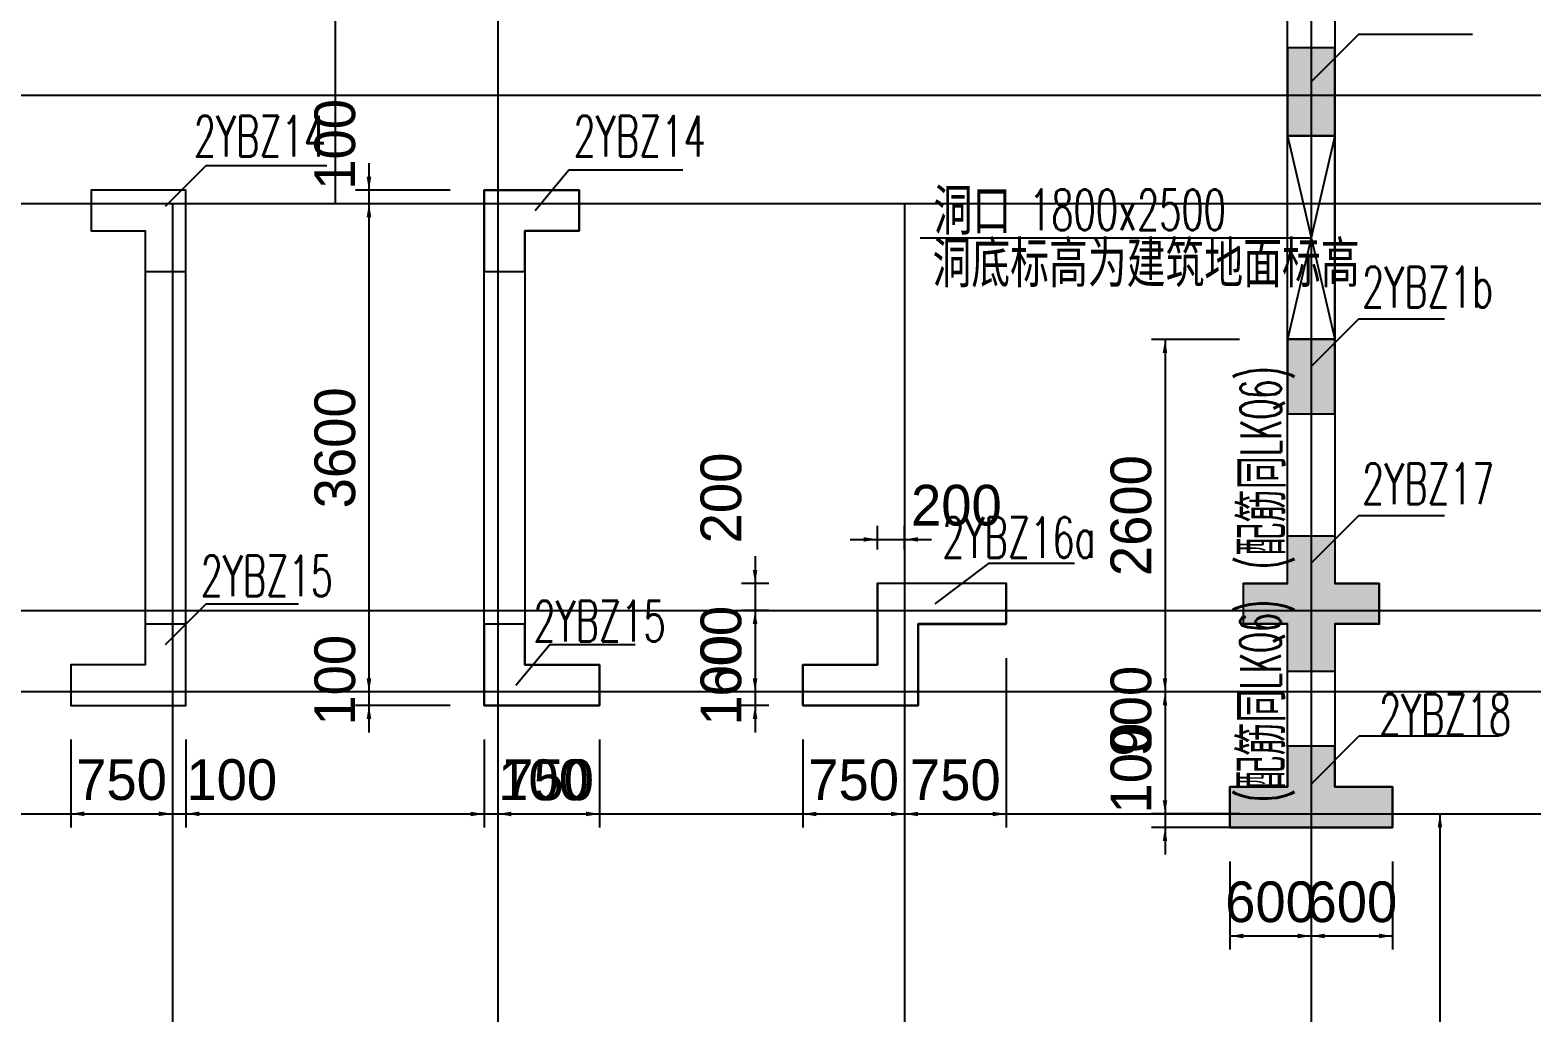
# Model space of a CAD drawing. Extents: x 387171 to 699106, y 11966 to 245688.
# Drawn here: x 556058 to 567136, y 217069 to 224318 of the extents above; entities that cross this region are included whole.
import ezdxf

# ---------------------------------------------------------------- set-up
doc = ezdxf.new("R2010")
doc.units = 0
doc.header["$LTSCALE"] = 100
doc.header["$MEASUREMENT"] = 0
for name, color, linetype in [('b边缘构件', 235, 'Continuous'), ('DOTE', 253, 'Continuous'), ('L-AXIS', 3, 'Continuous'), ('Q-TEXT', 2, 'Continuous'), ('wall-主楼', 2, 'Continuous'), ('wall-开洞', 5, 'Continuous'), ('Y阴影', 254, 'Continuous'), ('剪力墙开洞', 5, 'Continuous'), ('小尺寸', 4, 'Continuous'), ('边缘构件标注', 1, 'Continuous')]:
    doc.layers.add(name, color=color, linetype=linetype)
doc.styles.get("Standard").update_dxf_attribs({"font": 'standard'})
doc.styles.add('tk', font='tk')
doc.dimstyles.get("Standard").update_dxf_attribs({"dimtxt": 300, "dimasz": 100, "dimexe": 100, "dimexo": 250, "dimgap": 100, "dimtad": 0, "dimtoh": 1, "dimdec": 0, "dimdsep": 46, "dimcen": 0.09, "dimclrt": 7, "dimadec": 0, "dimazin": 0, "dimtfac": 1, "dimtdec": 4, "dimtofl": 0, "dimtmove": 0, "dimatfit": 3, "dimfxl": 1, "dimtolj": 1, "dimtzin": 0, "dimarcsym": 0})

# ---------------------------------------------------------------- blocks, each defined once
blk = doc.blocks.new('*D4653')
at = {"layer": 'L-AXIS', "color": 0, "linetype": 'ByBlock', "lineweight": -2}
for p, q in [((565446, 218538), (566558, 218538)), ((566458, 213088), (566458, 218538)), ((565446, 213088), (566558, 213088))]:
    blk.add_line(p, q, dxfattribs=at)
for points in [[(566458, 218538), (566474, 218438), (566441, 218438)], [(566458, 213088), (566441, 213188), (566474, 213188)]]:
    blk.add_solid(points, dxfattribs=at)
at = {"layer": 'L-AXIS', "color": 7, "linetype": 'Continuous', "lineweight": -2, "insert": (566108, 215903), "char_height": 300, "width": 785, "attachment_point": 5, "rotation": 90, "style": 'tk'}
blk.add_mtext('5450', dxfattribs=at)
blk = doc.blocks.new('*D938')
at = {"layer": '小尺寸', "color": 0, "linetype": 'ByBlock', "lineweight": -2}
for p, q in [((564980, 222037), (564330, 222037)), ((564430, 222037), (564430, 219437)), ((564980, 219437), (564330, 219437))]:
    blk.add_line(p, q, dxfattribs=at)
for points in [[(564430, 222037), (564446, 221937), (564413, 221937)], [(564430, 219437), (564413, 219537), (564446, 219537)]]:
    blk.add_solid(points, dxfattribs=at)
at = {"layer": '小尺寸', "color": 7, "linetype": 'Continuous', "lineweight": -2, "insert": (564180, 220737), "char_height": 300, "width": 775, "attachment_point": 5, "rotation": 90, "style": 'tk'}
blk.add_mtext('2600', dxfattribs=at)
blk = doc.blocks.new('*D3781')
at = {"layer": '小尺寸', "color": 0, "linetype": 'ByBlock', "lineweight": -2}
for p, q in [((564980, 219437), (564330, 219437)), ((564430, 219437), (564430, 218537)), ((564980, 218537), (564330, 218537))]:
    blk.add_line(p, q, dxfattribs=at)
for points in [[(564430, 219437), (564446, 219337), (564413, 219337)], [(564430, 218537), (564413, 218637), (564446, 218637)]]:
    blk.add_solid(points, dxfattribs=at)
at = {"layer": '小尺寸', "color": 7, "linetype": 'Continuous', "lineweight": -2, "insert": (564180, 219295), "char_height": 300, "width": 556.67, "attachment_point": 5, "rotation": 90, "style": 'tk'}
blk.add_mtext('900', dxfattribs=at)
blk = doc.blocks.new('*D3456')
at = {"layer": '小尺寸', "color": 0, "linetype": 'ByBlock', "lineweight": -2}
for p, q in [((564908, 218187), (564908, 217537)), ((565508, 218187), (565508, 217537)), ((564908, 217637), (565508, 217637))]:
    blk.add_line(p, q, dxfattribs=at)
for points in [[(564908, 217637), (565008, 217654), (565008, 217620)], [(565508, 217637), (565408, 217620), (565408, 217654)]]:
    blk.add_solid(points, dxfattribs=at)
at = {"layer": '小尺寸', "color": 7, "linetype": 'Continuous', "lineweight": -2, "insert": (565208, 217887), "char_height": 300, "width": 556.67, "attachment_point": 5, "style": 'tk'}
blk.add_mtext('600', dxfattribs=at)
blk = doc.blocks.new('*D4349')
at = {"layer": '小尺寸', "color": 0, "linetype": 'ByBlock', "lineweight": -2}
for p, q in [((565508, 218187), (565508, 217537)), ((566108, 218187), (566108, 217537)), ((565508, 217637), (566108, 217637))]:
    blk.add_line(p, q, dxfattribs=at)
for points in [[(565508, 217637), (565608, 217654), (565608, 217620)], [(566108, 217637), (566008, 217620), (566008, 217654)]]:
    blk.add_solid(points, dxfattribs=at)
at = {"layer": '小尺寸', "color": 7, "linetype": 'Continuous', "lineweight": -2, "insert": (565808, 217887), "char_height": 300, "width": 556.67, "attachment_point": 5, "style": 'tk'}
blk.add_mtext('600', dxfattribs=at)
blk = doc.blocks.new('*D1314')
at = {"layer": '小尺寸', "color": 0, "linetype": 'ByBlock', "lineweight": -2}
for p, q in [((567208, 224137), (567858, 224137)), ((567758, 223537), (567758, 224137)), ((567208, 223537), (567858, 223537))]:
    blk.add_line(p, q, dxfattribs=at)
for points in [[(567758, 224137), (567775, 224037), (567741, 224037)], [(567758, 223537), (567741, 223637), (567775, 223637)]]:
    blk.add_solid(points, dxfattribs=at)
at = {"layer": '小尺寸', "color": 7, "linetype": 'Continuous', "lineweight": -2, "insert": (567508, 223837), "char_height": 300, "width": 556.67, "attachment_point": 5, "rotation": 90, "style": 'tk'}
blk.add_mtext('600', dxfattribs=at)
blk = doc.blocks.new('*D891')
at = {"layer": '小尺寸', "color": 0, "linetype": 'ByBlock', "lineweight": -2}
for p, q in [((567208, 227437), (567858, 227437)), ((567758, 224137), (567758, 227437)), ((567208, 224137), (567858, 224137))]:
    blk.add_line(p, q, dxfattribs=at)
for points in [[(567758, 227437), (567775, 227337), (567741, 227337)], [(567758, 224137), (567741, 224237), (567775, 224237)]]:
    blk.add_solid(points, dxfattribs=at)
at = {"layer": '小尺寸', "color": 7, "linetype": 'Continuous', "lineweight": -2, "insert": (567508, 225787), "char_height": 300, "width": 780, "attachment_point": 5, "rotation": 90, "style": 'tk'}
blk.add_mtext('3300', dxfattribs=at)
blk = doc.blocks.new('*D1808')
at = {"layer": '小尺寸', "color": 0, "linetype": 'ByBlock', "lineweight": -2}
for p, q in [((561406, 220437), (561406, 219837)), ((561508, 220237), (561306, 220237)), ((561508, 220037), (561306, 220037))]:
    blk.add_line(p, q, dxfattribs=at)
for points in [[(561406, 220237), (561389, 220337), (561423, 220337)], [(561406, 220037), (561423, 219937), (561389, 219937)]]:
    blk.add_solid(points, dxfattribs=at)
at = {"layer": '小尺寸', "color": 7, "linetype": 'Continuous', "lineweight": -2, "insert": (561156, 220867), "char_height": 300, "width": 566.67, "attachment_point": 5, "rotation": 90, "style": 'tk'}
blk.add_mtext('200', dxfattribs=at)
blk = doc.blocks.new('*D1774')
at = {"layer": '小尺寸', "color": 0, "linetype": 'ByBlock', "lineweight": -2}
for p, q in [((561406, 219637), (561406, 219137)), ((561508, 219437), (561306, 219437)), ((561508, 219337), (561306, 219337))]:
    blk.add_line(p, q, dxfattribs=at)
for points in [[(561406, 219437), (561389, 219537), (561423, 219537)], [(561406, 219337), (561423, 219237), (561389, 219237)]]:
    blk.add_solid(points, dxfattribs=at)
at = {"layer": '小尺寸', "color": 7, "linetype": 'Continuous', "lineweight": -2, "insert": (561156, 219523), "char_height": 300, "width": 476.67, "attachment_point": 5, "rotation": 90, "style": 'tk'}
blk.add_mtext('100', dxfattribs=at)
blk = doc.blocks.new('*D3046')
at = {"layer": '小尺寸', "color": 0, "linetype": 'ByBlock', "lineweight": -2}
for p, q in [((558558, 223337), (558558, 222837)), ((559158, 223137), (558458, 223137)), ((559158, 223037), (558458, 223037))]:
    blk.add_line(p, q, dxfattribs=at)
for points in [[(558558, 223137), (558541, 223237), (558575, 223237)], [(558558, 223037), (558575, 222937), (558541, 222937)]]:
    blk.add_solid(points, dxfattribs=at)
at = {"layer": '小尺寸', "color": 7, "linetype": 'Continuous', "lineweight": -2, "insert": (558308, 223475), "char_height": 300, "width": 476.67, "attachment_point": 5, "rotation": 90, "style": 'tk'}
blk.add_mtext('100', dxfattribs=at)
blk = doc.blocks.new('*D3811')
at = {"layer": '小尺寸', "color": 0, "linetype": 'ByBlock', "lineweight": -2}
for p, q in [((558558, 219637), (558558, 219137)), ((559158, 219437), (558458, 219437)), ((559158, 219337), (558458, 219337))]:
    blk.add_line(p, q, dxfattribs=at)
for points in [[(558558, 219437), (558541, 219537), (558575, 219537)], [(558558, 219337), (558575, 219237), (558541, 219237)]]:
    blk.add_solid(points, dxfattribs=at)
at = {"layer": '小尺寸', "color": 7, "linetype": 'Continuous', "lineweight": -2, "insert": (558308, 219523), "char_height": 300, "width": 476.67, "attachment_point": 5, "rotation": 90, "style": 'tk'}
blk.add_mtext('100', dxfattribs=at)
blk = doc.blocks.new('*D3686')
at = {"layer": '小尺寸', "color": 0, "linetype": 'ByBlock', "lineweight": -2}
for p, q in [((562308, 220487), (562308, 220662)), ((562508, 220487), (562508, 220662)), ((562108, 220562), (562708, 220562))]:
    blk.add_line(p, q, dxfattribs=at)
for points in [[(562308, 220562), (562208, 220545), (562208, 220578)], [(562508, 220562), (562608, 220578), (562608, 220545)]]:
    blk.add_solid(points, dxfattribs=at)
at = {"layer": '小尺寸', "color": 7, "linetype": 'Continuous', "lineweight": -2, "insert": (562891, 220812), "char_height": 300, "width": 566.67, "attachment_point": 5, "rotation": 360, "style": 'tk'}
blk.add_mtext('200', dxfattribs=at)
blk = doc.blocks.new('*D4078')
at = {"layer": '小尺寸', "color": 0, "linetype": 'ByBlock', "lineweight": -2}
for p, q in [((559158, 223037), (558458, 223037)), ((558558, 223037), (558558, 219437)), ((559158, 219437), (558458, 219437))]:
    blk.add_line(p, q, dxfattribs=at)
for points in [[(558558, 223037), (558575, 222937), (558541, 222937)], [(558558, 219437), (558541, 219537), (558575, 219537)]]:
    blk.add_solid(points, dxfattribs=at)
at = {"layer": '小尺寸', "color": 7, "linetype": 'Continuous', "lineweight": -2, "insert": (558308, 221237), "char_height": 300, "width": 775, "attachment_point": 5, "rotation": 90, "style": 'tk'}
blk.add_mtext('3600', dxfattribs=at)
blk = doc.blocks.new('*D113')
at = {"layer": '小尺寸', "color": 0, "linetype": 'ByBlock', "lineweight": -2}
for p, q in [((564430, 218737), (564430, 218237)), ((564980, 218537), (564330, 218537)), ((564980, 218437), (564330, 218437))]:
    blk.add_line(p, q, dxfattribs=at)
for points in [[(564430, 218537), (564413, 218637), (564446, 218637)], [(564430, 218437), (564446, 218337), (564413, 218337)]]:
    blk.add_solid(points, dxfattribs=at)
at = {"layer": '小尺寸', "color": 7, "linetype": 'Continuous', "lineweight": -2, "insert": (564180, 218875), "char_height": 300, "width": 476.67, "attachment_point": 5, "rotation": 90, "style": 'tk'}
blk.add_mtext('100', dxfattribs=at)
blk = doc.blocks.new('*D575')
at = {"layer": '小尺寸', "color": 0, "linetype": 'ByBlock', "lineweight": -2}
for p, q in [((561508, 220037), (561306, 220037)), ((561406, 220037), (561406, 219437)), ((561508, 219437), (561306, 219437))]:
    blk.add_line(p, q, dxfattribs=at)
for points in [[(561406, 220037), (561423, 219937), (561389, 219937)], [(561406, 219437), (561389, 219537), (561423, 219537)]]:
    blk.add_solid(points, dxfattribs=at)
at = {"layer": '小尺寸', "color": 7, "linetype": 'Continuous', "lineweight": -2, "insert": (561156, 219737), "char_height": 300, "width": 556.67, "attachment_point": 5, "rotation": 90, "style": 'tk'}
blk.add_mtext('600', dxfattribs=at)
blk = doc.blocks.new('*D2094')
at = {"layer": '小尺寸', "color": 0, "linetype": 'ByBlock', "lineweight": -2}
for p, q in [((560258, 219087), (560258, 218437)), ((559508, 218944), (559508, 218437)), ((559508, 218537), (560258, 218537))]:
    blk.add_line(p, q, dxfattribs=at)
for points in [[(559508, 218537), (559608, 218554), (559608, 218520)], [(560258, 218537), (560158, 218520), (560158, 218554)]]:
    blk.add_solid(points, dxfattribs=at)
at = {"layer": '小尺寸', "color": 7, "linetype": 'Continuous', "lineweight": -2, "insert": (559883, 218787), "char_height": 300, "width": 566.67, "attachment_point": 5, "rotation": 360, "style": 'tk'}
blk.add_mtext('750', dxfattribs=at)
blk = doc.blocks.new('*D1847')
at = {"layer": '小尺寸', "color": 0, "linetype": 'ByBlock', "lineweight": -2}
for p, q in [((556358, 219087), (556358, 218438)), ((557108, 218957), (557108, 218438)), ((556358, 218538), (557108, 218538))]:
    blk.add_line(p, q, dxfattribs=at)
for points in [[(556358, 218538), (556458, 218555), (556458, 218521)], [(557108, 218538), (557008, 218521), (557008, 218555)]]:
    blk.add_solid(points, dxfattribs=at)
at = {"layer": '小尺寸', "color": 7, "linetype": 'Continuous', "lineweight": -2, "insert": (556733, 218788), "char_height": 300, "width": 566.67, "attachment_point": 5, "rotation": 360, "style": 'tk'}
blk.add_mtext('750', dxfattribs=at)
blk = doc.blocks.new('*D2938')
at = {"layer": '小尺寸', "color": 0, "linetype": 'ByBlock', "lineweight": -2}
for p, q in [((557208, 219087), (557208, 218438)), ((557108, 218957), (557108, 218438)), ((556908, 218538), (557408, 218538))]:
    blk.add_line(p, q, dxfattribs=at)
for points in [[(557108, 218538), (557008, 218521), (557008, 218555)], [(557208, 218538), (557308, 218555), (557308, 218521)]]:
    blk.add_solid(points, dxfattribs=at)
at = {"layer": '小尺寸', "color": 7, "linetype": 'Continuous', "lineweight": -2, "insert": (557546, 218788), "char_height": 300, "width": 476.67, "attachment_point": 5, "rotation": 360, "style": 'tk'}
blk.add_mtext('100', dxfattribs=at)
blk = doc.blocks.new('*D2682')
at = {"layer": '小尺寸', "color": 0, "linetype": 'ByBlock', "lineweight": -2}
for p, q in [((559408, 219087), (559408, 218437)), ((559208, 218537), (559708, 218537)), ((559508, 218563), (559508, 218437))]:
    blk.add_line(p, q, dxfattribs=at)
for points in [[(559408, 218537), (559308, 218520), (559308, 218553)], [(559508, 218537), (559608, 218553), (559608, 218520)]]:
    blk.add_solid(points, dxfattribs=at)
at = {"layer": '小尺寸', "color": 7, "linetype": 'Continuous', "lineweight": -2, "insert": (559846, 218787), "char_height": 300, "width": 476.67, "attachment_point": 5, "rotation": 360, "style": 'tk'}
blk.add_mtext('100', dxfattribs=at)
blk = doc.blocks.new('*D3093')
at = {"layer": '小尺寸', "color": 0, "linetype": 'ByBlock', "lineweight": -2}
for p, q in [((562508, 219787), (562508, 218437)), ((561758, 219087), (561758, 218437)), ((561758, 218537), (562508, 218537))]:
    blk.add_line(p, q, dxfattribs=at)
for points in [[(561758, 218537), (561858, 218553), (561858, 218520)], [(562508, 218537), (562408, 218520), (562408, 218553)]]:
    blk.add_solid(points, dxfattribs=at)
at = {"layer": '小尺寸', "color": 7, "linetype": 'Continuous', "lineweight": -2, "insert": (562133, 218787), "char_height": 300, "width": 566.67, "attachment_point": 5, "rotation": 360, "style": 'tk'}
blk.add_mtext('750', dxfattribs=at)
blk = doc.blocks.new('*D3989')
at = {"layer": '小尺寸', "color": 0, "linetype": 'ByBlock', "lineweight": -2}
for p, q in [((562508, 219787), (562508, 218437)), ((563258, 219687), (563258, 218437)), ((562508, 218537), (563258, 218537))]:
    blk.add_line(p, q, dxfattribs=at)
for points in [[(562508, 218537), (562608, 218553), (562608, 218520)], [(563258, 218537), (563158, 218520), (563158, 218553)]]:
    blk.add_solid(points, dxfattribs=at)
at = {"layer": '小尺寸', "color": 7, "linetype": 'Continuous', "lineweight": -2, "insert": (562883, 218787), "char_height": 300, "width": 566.67, "attachment_point": 5, "rotation": 360, "style": 'tk'}
blk.add_mtext('750', dxfattribs=at)

msp = doc.modelspace()

# ---------------------------------------------------------------- hatches: boundary and pattern name
at = {"layer": 'Y阴影'}
for points in [[(565333.1, 224187.2), (565333.1, 223536.9), (565683.1, 223536.9), (565683.1, 224187.2)], [(565333.1, 222036.9), (565333.1, 221486.6), (565683.1, 221486.6), (565683.1, 222036.9)], [(565333.1, 219586.9), (565333.1, 219936.9), (565008.1, 219936.9), (565008.1, 220236.9), (565333.1, 220236.9), (565333.1, 220586.9), (565683.1, 220586.9), (565683.1, 220236.9), (566008.1, 220236.9), (566008.1, 219936.9), (565683.1, 219936.9), (565683.1, 219586.9)], [(565682.9, 218737.9), (565683.1, 219036.9), (565333.1, 219036.9), (565332.9, 218737.9), (564907.9, 218737.9), (564908.1, 218436.9), (566108.1, 218436.9), (566107.9, 218737.9)]]:
    msp.add_hatch(color=256, dxfattribs=at).paths.add_polyline_path(points, flags=0)
h = msp.add_hatch(dxfattribs=at)
h.set_pattern_fill('ANSI31', color=256, scale=25, style=0)
h.set_pattern_definition([])
h.paths.add_polyline_path([(556508.1, 223136.9), (556508.1, 222836.9), (556908.1, 222836.9), (556908.1, 222536.9), (557208.1, 222536.9), (557208.1, 223136.9)], flags=0)
h = msp.add_hatch(dxfattribs=at)
h.set_pattern_fill('ANSI31', color=256, scale=25, style=0)
h.set_pattern_definition([])
h.paths.add_polyline_path([(559408.1, 223136.9), (559408.1, 222536.9), (559708.1, 222536.9), (559708.1, 222836.9), (560108.1, 222836.9), (560108.1, 223136.9)], flags=0)
h = msp.add_hatch(dxfattribs=at)
h.set_pattern_fill('ANSI31', color=256, scale=25, style=0)
h.set_pattern_definition([])
h.paths.add_polyline_path([(561758.1, 219636.9), (561758.1, 219336.9), (562608.1, 219336.9), (562608.1, 219936.9), (563258.1, 219936.9), (563258.1, 220236.9), (562308.1, 220236.9), (562308.1, 219636.9)], flags=0)
h = msp.add_hatch(dxfattribs=at)
h.set_pattern_fill('ANSI31', color=256, scale=25, style=0)
h.set_pattern_definition([])
h.paths.add_polyline_path([(556358.1, 219636.9), (556358.1, 219336.9), (557208.1, 219336.9), (557208.1, 219936.9), (556908.1, 219936.9), (556908.1, 219636.9)], flags=0)
h = msp.add_hatch(dxfattribs=at)
h.set_pattern_fill('ANSI31', color=256, scale=25, style=0)
h.set_pattern_definition([])
h.paths.add_polyline_path([(559408.1, 219936.9), (559408.1, 219336.9), (560258.1, 219336.9), (560258.1, 219636.9), (559708.1, 219636.9), (559708.1, 219936.9)], flags=0)

# ---------------------------------------------------------------- linework, layer by layer
at = {"layer": 'b边缘构件'}
for points in [[(565333.1, 224187.2), (565333.1, 223536.9), (565683.1, 223536.9), (565683.1, 224187.2), (565333.1, 224187.2)], [(556508.1, 223136.9), (556508.1, 222836.9), (556908.1, 222836.9), (556908.1, 222536.9), (557208.1, 222536.9), (557208.1, 223136.9), (556508.1, 223136.9)], [(559408.1, 223136.9), (559408.1, 222536.9), (559708.1, 222536.9), (559708.1, 222836.9), (560108.1, 222836.9), (560108.1, 223136.9), (559408.1, 223136.9)], [(565333.1, 222036.9), (565333.1, 221486.6), (565683.1, 221486.6), (565683.1, 222036.9), (565333.1, 222036.9)], [(565333.1, 219586.9), (565333.1, 219936.9), (565008.1, 219936.9), (565008.1, 220236.9), (565333.1, 220236.9), (565333.1, 220586.9), (565683.1, 220586.9), (565683.1, 220236.9), (566008.1, 220236.9), (566008.1, 219936.9), (565683.1, 219936.9), (565683.1, 219586.9), (565333.1, 219586.9)], [(561758.1, 219636.9), (561758.1, 219336.9), (562608.1, 219336.9), (562608.1, 219936.9), (563258.1, 219936.9), (563258.1, 220236.9), (562308.1, 220236.9), (562308.1, 219636.9), (561758.1, 219636.9)], [(556358.1, 219636.9), (556358.1, 219336.9), (557208.1, 219336.9), (557208.1, 219936.9), (556908.1, 219936.9), (556908.1, 219636.9), (556358.1, 219636.9)], [(559408.1, 219936.9), (559408.1, 219336.9), (560258.1, 219336.9), (560258.1, 219636.9), (559708.1, 219636.9), (559708.1, 219936.9), (559408.1, 219936.9)], [(565682.9, 218737.9), (565683.1, 219036.9), (565333.1, 219036.9), (565332.9, 218737.9), (564907.9, 218737.9), (564908.1, 218436.9), (566108.1, 218436.9), (566107.9, 218737.9), (565682.9, 218737.9)]]:
    msp.add_lwpolyline(points, dxfattribs=at)
at = {"layer": 'DOTE'}
for p, q in [((558308.1, 234260.7), (558308.1, 223037.9)), ((565508.1, 234260.7), (565508.1, 210429.3)), ((559508.1, 228837.9), (559508.1, 210429.3)), ((539629.1, 223837.9), (599108.1, 223837.9)), ((539629.1, 223037.9), (585908.1, 223037.9)), ((557108.1, 223037.9), (557108.1, 210429.3)), ((562508.1, 223037.9), (562508.1, 210429.3)), ((539629.1, 220037.9), (582908.1, 220037.9)), ((587069.7, 219437.9), (539629.1, 219437.9)), ((530358.1, 218537.9), (599408.1, 218537.9))]:
    msp.add_line(p, q, dxfattribs=at)
at = {"layer": 'wall-主楼'}
for points in [[(565333.1, 223537.9), (565333.1, 227237.9), (564057.8, 227237.9), (564057.8, 227537.9), (566957.8, 227537.9), (566957.8, 227237.9), (565683.1, 227237.9), (565683.1, 223537.9)], [(556908.1, 222837.9), (556908.1, 219637.9), (556358.1, 219637.9), (556358.1, 219337.9), (557208.1, 219337.9), (557208.1, 223137.9), (556508.1, 223137.9), (556508.1, 222837.9)], [(560258.1, 219337.9), (559408.1, 219337.9), (559408.1, 223137.9), (560108.1, 223137.9), (560108.1, 222837.9), (559708.1, 222837.9), (559708.1, 219637.9), (560258.1, 219637.9)], [(565683.1, 222037.9), (565683.1, 220237.9), (566007.8, 220237.9), (566007.8, 219937.9), (565683.1, 219937.9), (565683.1, 218737.9), (566107.8, 218737.9), (566107.8, 218437.9), (564907.8, 218437.9), (564907.8, 218737.9), (565333.1, 218737.9), (565333.1, 219937.9), (565007.8, 219937.9), (565007.8, 220237.9), (565333.1, 220237.9), (565333.1, 222037.9)], [(563257.8, 219937.9), (562608.1, 219937.9), (562608.1, 219337.9), (561758.1, 219337.9), (561758.1, 219637.9), (562308.1, 219637.9), (562308.1, 220237.9), (563257.8, 220237.9)]]:
    msp.add_lwpolyline(points, close=True, dxfattribs=at)
at = {"layer": 'wall-开洞'}
for p, q in [((565683.1, 223537.9), (565333.1, 222036.9)), ((565333.1, 222036.9), (565333.1, 223536.9)), ((565333.1, 223536.9), (565683.1, 222037.9)), ((565683.1, 222036.9), (565683.1, 223536.9))]:
    msp.add_line(p, q, dxfattribs=at)
msp.add_lwpolyline([(565333.1, 223537.9), (565683.1, 223537.9), (565683.1, 222037.9), (565333.1, 222037.9)], close=True, dxfattribs=at)
at = {"layer": '剪力墙开洞'}
msp.add_line((562623.5, 222786.9), (565508.1, 222786.9), dxfattribs=at)
at = {"layer": '边缘构件标注', "color": 200}
for p in [(565510.1, 218759.5), (566895.1, 219109.5)]:
    msp.add_line(p, (565860.1, 219109.5), dxfattribs=at)
for points in [[(565508.1, 223936.9), (565858.1, 224286.9), (566698.1, 224286.9)], [(557058.1, 223018.9), (557358.1, 223318.9), (558248.1, 223318.9)], [(559783.1, 222986.9), (560033.1, 223286.9), (560873.1, 223286.9)], [(565510.1, 221839.2), (565860.1, 222189.2), (566490.1, 222189.2)], [(565510.1, 220389.2), (565860.1, 220739.2), (566490.1, 220739.2)], [(562733.1, 220086.9), (563133.1, 220386.9), (563763.1, 220386.9)], [(557058.1, 219786.9), (557358.1, 220086.9), (558038.1, 220086.9)], [(559641.6, 219486.9), (559891.6, 219786.9), (560521.6, 219786.9)]]:
    msp.add_lwpolyline(points, dxfattribs=at)

# ---------------------------------------------------------------- texts
at = {"layer": 'Q-TEXT', "color": 3, "width": 0.6}
for p in [(565286, 220341.9), (565283.7, 218621.8)]:
    msp.add_text('(配筋同LKQ6)', height=300, rotation=90, dxfattribs=at).set_placement(p)
at = {"layer": '剪力墙开洞', "width": 0.7}
for s, p in [('洞口 1800x2500', (562722.9, 222842.5)), ('洞底标高为建筑地面标高', (562714.8, 222454))]:
    msp.add_text(s, height=300, dxfattribs=at).set_placement(p)
at = {"layer": '边缘构件标注', "color": 200, "width": 0.7}
for s, p in [('2YBZ14', (557266.2, 223384.4)), ('2YBZ14', (560066.7, 223384.4)), ('2YBZ1b', (565882.6, 222272.6)), ('2YBZ17', (565882.6, 220822.6)), ('2YBZ16a', (562786.9, 220424.9)), ('2YBZ15', (557316.4, 220142)), ('2YBZ15', (559770.7, 219808.7)), ('2YBZ18', (566007.5, 219121.1))]:
    msp.add_text(s, height=300, rotation=360, dxfattribs=at).set_placement(p)

# ---------------------------------------------------------------- dimensions: what is measured, and where the dimension line sits
at = {"layer": 'L-AXIS'}
dim = msp.add_linear_dim(base=(566457.5, 218537.9), p1=(565196, 213087.9), p2=(565196, 218537.9), angle=90, dimstyle='Standard', dxfattribs=at)
dim.commit()
dim.dimension.update_dxf_attribs({"geometry": '*D4653', "text_midpoint": (566107.5, 215902.9)})
at = {"layer": '小尺寸'}
for p1, p2, distance, picture, middle in [((566958.1, 224136.6), (566958.1, 227436.6), -800, '*D891', (567508.1, 225786.6)), ((566958.1, 223536.9), (566958.1, 224136.6), -800, '*D1314', (567508.1, 223836.8)), ((559408.1, 223136.9), (559408.1, 223036.6), -850, '*D3046', (558308.1, 223086.8)), ((559408.1, 223036.6), (559408.1, 219436.6), -850, '*D4078', (558308.1, 221236.6)), ((565229.7, 222036.9), (565229.7, 219436.6), -800, '*D938', (564179.7, 220736.8)), ((561758.1, 220236.9), (561758.1, 220036.6), -352, '*D1808', (561156.1, 220383.8)), ((561758.1, 220036.6), (561758.1, 219436.6), -352, '*D575', (561156.1, 219736.6)), ((559408.1, 219436.6), (559408.1, 219336.9), -850, '*D3811', (558308.1, 219135)), ((561758.1, 219436.6), (561758.1, 219336.9), -352, '*D1774', (561156.1, 219135)), ((565229.7, 219436.6), (565229.7, 218536.6), -800, '*D3781', (564179.7, 219294.6)), ((565229.7, 218536.6), (565229.7, 218436.9), -800, '*D113', (564179.7, 218486.8)), ((564908.1, 218436.9), (565508.1, 218436.9), -800, '*D3456', (565208.1, 217886.9)), ((565508.1, 218436.9), (566108.1, 218436.9), -800, '*D4349', (565808.1, 217886.9))]:
    dim = msp.add_aligned_dim(p1=p1, p2=p2, distance=distance, dimstyle='Standard', dxfattribs=at)
    dim.commit()
    dim.dimension.update_dxf_attribs({"geometry": picture, "text_midpoint": middle})
for base, p1, p2, picture, middle in [((562508.1, 220561.7), (562308.1, 220236.9), (562508.1, 220236.9), '*D3686', (562408.1, 220811.7)), ((562508.1, 218536.6), (561758.1, 219336.9), (562508.1, 220036.6), '*D3093', (562133.1, 218786.6)), ((563258.1, 218536.6), (562508.1, 220036.6), (563258.1, 219936.9), '*D3989', (562883.1, 218786.6)), ((557108.1, 218538.1), (556358.1, 219336.9), (557108.1, 219206.9), '*D1847', (556733.1, 218788.1)), ((557208.1, 218538.1), (557108.1, 219206.9), (557208.1, 219336.9), '*D2938', (557158.1, 218788.1)), ((559508.1, 218536.6), (559408.1, 219336.9), (559508.1, 218812.7), '*D2682', (559458.1, 218786.6)), ((560258.1, 218536.9), (559508.1, 219193.7), (560258.1, 219336.9), '*D2094', (559883.1, 218786.9))]:
    dim = msp.add_linear_dim(base=base, p1=p1, p2=p2, angle=360, dimstyle='Standard', dxfattribs=at)
    dim.commit()
    dim.dimension.update_dxf_attribs({"geometry": picture, "text_midpoint": middle})

doc.saveas('drawing.dxf')
